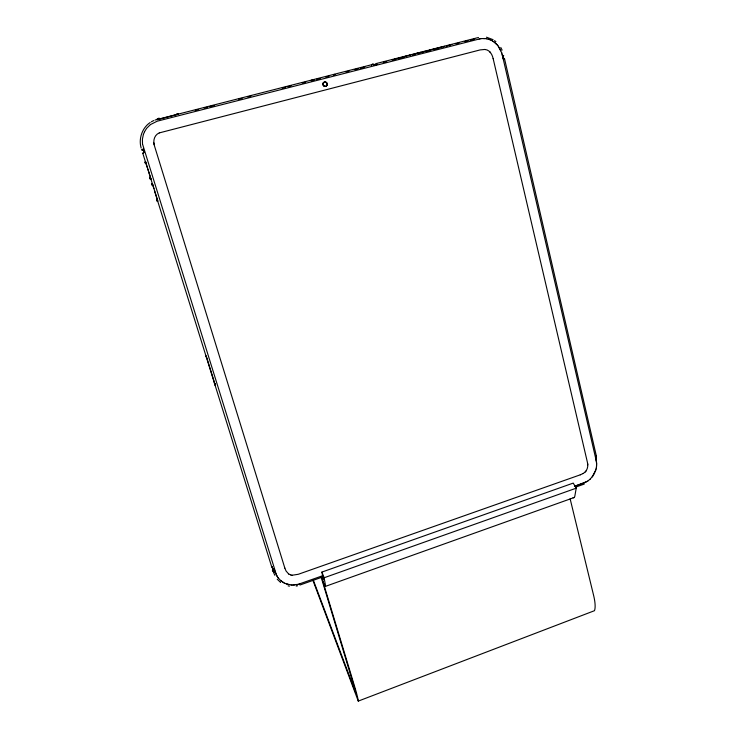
<?xml version="1.0" encoding="UTF-8"?>
<svg xmlns="http://www.w3.org/2000/svg" width="738" height="738" viewBox="0 0 738 738"><rect width="100%" height="100%" fill="white"/><g stroke="black" fill="none" stroke-linecap="round" stroke-linejoin="round"><path stroke-width="1.11" d="M493.15 58.625L587.337 462.025C588.629 466.287 587.208 471.416 583.057 473.528M501.822 52.942L596.387 461.37A20.203 18.173 -60.5 0 1 596.645 464.47L596.535 466.517M145.294 163.273L145.478 163.541M152.074 185.026C152.951 186.354 150.893 180.662 152.259 185.284M325.642 82.047L326.574 82.638A2.223 2.094 69.6 0 1 327.146 84.446L326.648 85.663A2.223 2.094 69.6 0 1 324.48 86.217L323.106 84.925A2.223 2.094 69.6 0 1 322.995 83.56L324.6 81.964L326.75 82.85A2.223 2.094 69.6 0 1 327.128 84.704L327.054 84.962M324.48 86.217L323.576 85.617A2.223 2.094 69.6 0 1 322.976 83.818L323.069 83.302M311.943 80.525L311.03 80.719L311.879 80.184M596.553 465.438L596.405 467.514M322.976 83.818L323.475 82.601M327.146 84.446L326.648 85.663M322.091 576.286L323.262 579.348L321.925 572.079L573.241 483.095L576.221 488.178L574.865 495.973A10.387 3.256 69.4 0 1 573.057 497.661M596.12 468.934L596.341 467.477M595.824 470.106L596.055 468.898M143.393 134.454L142.425 139.067L142.499 143.975M595.76 470.069L592.162 476.914M157.471 118.753L158.356 118.864M143.384 134.464L144.547 131.696M595.105 471.877L595.483 470.899M157.212 118.966L157.637 118.809M157.886 201.123L152.388 183.513L152.498 184.131M594.708 472.781L593.61 474.838M147.222 167.526L142.766 153.227L144.15 152.434L143.135 149.159L141.742 149.962L142.895 149.722M142.803 149.722L142.065 149.879L143.117 149.168L144.141 152.452L142.803 153.227M144.547 131.705L146.585 128.384L150.432 124.584M323.198 83.034L323.336 82.804A2.223 2.094 69.6 0 1 325.919 82.139L326.159 82.278M326.916 85.23L326.786 85.46A2.223 2.094 69.6 0 1 324.203 86.125L323.964 85.986M595.824 456.647C597.476 462.495 594.819 457.053 596.332 456.158M593.038 475.853L590.105 479.137M274.84 572.098C273.632 572.67 271.741 568.961 273.512 569.367C278.613 574.681 269.739 571.738 273.291 569.016M585.206 471.933L586.037 471.001M271.935 566.526L272.811 569.358L273.466 569.044M590.169 479.174L588.085 480.761M503.74 55.451L502.938 55.645L503.657 58.763L504.478 58.56L596.415 456.259L595.686 456.591M150.423 124.602L157.176 121.198L479.156 39.022M150.183 122.508C142.12 127.914 138.403 138.79 141.17 148.052M158.338 118.763L157.286 119.076M574.505 486.37L584.265 482.901L588.149 480.807M159.307 132.895C153.928 135.063 152.729 141.687 154.694 146.631L284.84 568.094M371.482 65.331C373.013 61.641 374.646 66.595 373.437 64.64M374.443 64.575L376.371 63.514L478.473 37.49M442.938 46.854L444.461 46.356M373.825 65.341L376.887 64.538L376.408 63.505M151.327 121.788L153.818 120.525M586.885 481.536L574.441 486.324M273.106 569.524L272.008 566.821M583.085 473.547L580.289 474.792M504.1 58.68L503.657 58.763M502.938 55.645L503.464 55.525M424.756 51.429L422.856 52.038M448.639 45.405L448.197 45.405M159.307 132.895L480.152 49.907L484.848 49.455M431.426 49.797L429.239 50.35L430.494 50.092M405.125 56.466L406.942 55.922M312.598 579.505L358.281 701.1L594.477 610.695A28.727 8.238 68.1 0 0 593.62 595.428L570.133 498.823M396.647 58.68L396.297 58.634M414.073 54.234L413.464 54.261M439.71 47.638L441.785 47.057M451.831 44.612L451.296 44.612M325.504 586.35L574.026 497.578M299.637 583.832L322.414 575.815M299.942 585.031L323.613 576.627M575.64 487.126L584.284 484.054M358.281 701.1A30.157 2.14 71.2 0 0 354.517 686.146L322.377 579.699A10.932 0.849 71.5 0 0 325.421 585.003L324.111 577.771L576.221 488.178M422.496 52.02L424.654 51.429M580.317 474.811L298.309 574.284L292.193 575.234M436.592 48.394L436.13 48.616L436.619 48.533M155.118 120.008L373.391 64.271M273.973 569.349L273.272 569.524M298.53 584.201L299.665 583.887M434.516 49.04L435.152 48.782L433.907 49.049M441.601 47.214L440.171 47.629M311.27 80.599L311.833 80.433M398.778 58.016L398.059 58.302L398.889 58.154M401.989 57.223L404 56.734L402.662 57.186M419.378 52.785L421.361 52.315L419.857 52.804M450.54 44.824L449.765 45.119L450.401 45.018M399.655 57.942L400.522 57.61L399.074 57.933M406.878 56.088L405.448 56.466M416.988 53.523L417.874 53.191L416.306 53.551M433.603 49.142L432.699 49.464L433.64 49.289M427.634 50.793L425.835 51.236L427.736 50.627M444.746 46.439L443.058 46.863M334.794 74.584L333.65 74.916L334.821 74.335M412.846 54.428L411.998 54.769L413.086 54.529M334.766 74.695L333.89 74.925M436.868 48.311L438.556 47.924L437.191 48.385M334.711 74.464L333.742 74.953M447.606 45.562L446.379 45.977L447.449 45.774M334.499 74.649L334.093 74.769M396.131 58.846L394.535 59.206L395.854 58.745M410.051 55.295L408.465 55.645L409.959 55.147M311.777 80.331L311.436 80.543M298.558 584.256L292.156 585.022M195.238 110.285L198.577 109.436M204.158 108.006L207.498 107.158M209.73 106.586L214.195 105.451M238.734 99.196L242.073 98.338M247.654 96.918L250.994 96.069M282.23 88.108L285.569 87.25M287.802 86.687L291.15 85.829M302.303 82.988L305.643 82.13M314.572 79.861L311.095 80.719M316.796 79.289L320.144 78.44M325.726 77.02L329.065 76.162M345.799 71.9L349.139 71.042M354.72 69.621L358.068 68.772M360.292 68.2L364.756 67.066M383.326 62.324L386.666 61.475M392.238 60.055L395.586 59.197M397.81 58.634L404.498 56.927M412.302 54.935L415.642 54.086M426.785 51.245L430.125 50.396M435.697 48.976L439.045 48.118M455.761 43.856L459.101 43.007M464.672 41.586L468.012 40.738M470.244 40.166L474.7 39.031M416.915 53.376L420.688 52.416M479.1 39.049L480.272 38.782M296.206 586.064L297.608 585.778M296.141 584.8L297.469 584.542M178.301 114.187L157.508 119.685M480.207 38.81L481.61 38.57M324.342 82.029L325.126 81.936M481.554 38.597L484.848 38.533M293.401 585.013L294.831 584.93M376.417 63.874L376.804 64.584M483.178 38.505L486.499 38.745M176.926 113.855L178.356 113.597L177.185 113.689M291.095 584.957L292.183 585.077M291.123 585.013L285.071 583.417M484.829 49.464C489.571 49.75 492.311 54.418 493.132 58.634M290.91 574.994L292.202 575.253M288.097 585.871L289.49 586.129M486.443 38.773L488.215 39.132M486.443 37.186L493.085 39.667M288.65 584.625L286.206 583.859M488.159 39.16L489.681 39.621M290.92 575.022L288.669 573.961M489.626 39.649L491.093 40.23M285.089 583.472L280.837 580.732M491.038 40.258L492.597 41.024M282.839 582.245L283.936 582.891M492.541 41.042L493.971 41.918M493.906 41.946L497.181 44.769M494.543 40.627L495.89 41.66M323.779 85.811L323.106 84.925M281.741 581.498L278.623 578.454M280.634 582.494L277.211 579.192M288.678 573.989L286.058 571L284.831 568.075M495.152 42.896L498.002 45.728M150.349 179.011L149.832 177.821L150.451 179.389M489.589 51.595L490.512 52.619M278.069 577.734L278.65 578.509M497.947 45.756L501.766 52.97M278.088 577.789L277.617 577.07A21.863 20.24 -34 0 1 276.427 574.893L142.499 143.965M498.934 47.075L500.927 50.701M500.779 47.453L502.117 50.083M214.979 384.692L215.302 385.365L214.795 383.419M273.724 572.817L274.822 575.299M275.929 573.675L276.427 574.893A21.863 20.24 -34 0 0 277.645 577.125M321.925 572.079L324.111 577.771M313.235 579.92L355.707 692.751A23.985 1.707 71.2 0 0 353.622 684.956L320.929 576.47M206.372 356.472L206.114 355.882L206.511 357.626M150.903 178.983L151.142 179.509L145.607 161.723L145.783 162.591M214.601 383.483L214.343 382.653L215.016 384.683M150.404 179.26L150.395 178.799M206.336 356.482L206.926 358.29M214.924 384.443L214.721 383.834M157.563 200.385L157.203 199.26M206.954 358.281L214.758 383.428M147.803 169.094L153.901 188.66M154.427 190.635L271.713 566.867M152.904 185.478L152.711 184.851M502.144 54.344L503.196 58.874M503.048 55.599L503.768 58.717M596.009 459.885L596.322 461.333A20.203 18.164 -60.5 0 1 596.581 464.433M153.901 142.895L154.187 144.703M587.605 463.556L587.734 465.014M156.917 200.524C158.117 203.144 155.93 197.646 156.917 200.524M145.414 162.821C146.253 165.386 144.344 160.081 145.414 162.821M157.083 200.238L157.259 200.847L157.083 200.238M178.19 113.624L177.701 113.91L178.19 113.624M145.072 162.092L145.072 162.148M151.862 183.863L151.862 183.863M158.495 118.449L159.113 118.283L158.495 118.449M157.009 199.98L156.724 199.389L157.009 199.98M150.248 178.301L149.962 177.701L150.248 178.301"/></g></svg>
